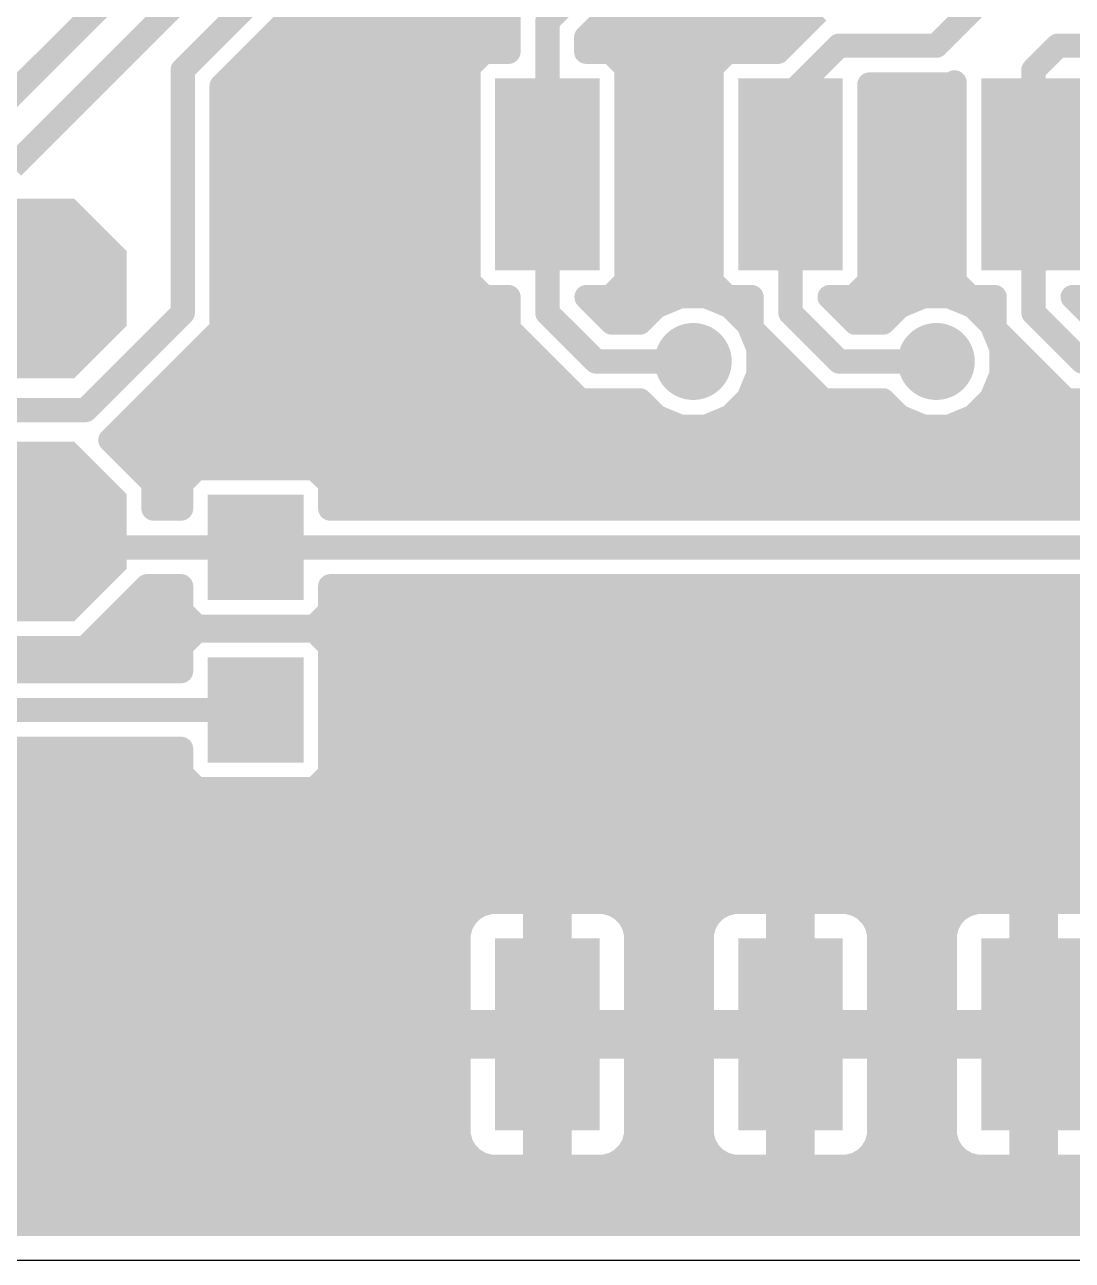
# Model space of a CAD drawing. Extents: x 0 to 38, y 0 to 44.4.
# Drawn here: x 7.24 to 18.18, y 0 to 12.92 of the extents above; entities that cross this region are included whole.
import ezdxf

# ---------------------------------------------------------------- set-up
doc = ezdxf.new("R2010")
doc.units = 0
for name, color, linetype in [('1', 22, 'CONTINUOUS'), ('17', 82, 'CONTINUOUS'), ('18', 82, 'CONTINUOUS'), ('20', 7, 'CONTINUOUS')]:
    doc.layers.add(name, color=color, linetype=linetype)

# ---------------------------------------------------------------- blocks, each defined once
blk = doc.blocks.new('OCTAGONP')
at = {"const_width": 0.5}
blk.add_lwpolyline([(-0.25, -0.1036), (-0.25, 0.1036), (-0.1036, 0.25), (0.1036, 0.25), (0.25, 0.1036), (0.25, -0.1036), (0.1036, -0.25), (-0.1036, -0.25), (-0.25, -0.1036), (-0.25, 0.1036)], dxfattribs=at)
blk = doc.blocks.new('RECT')
blk.add_solid([(-0.5, -0.5), (0.5, -0.5), (-0.5, 0.5), (0.5, 0.5)])
blk = doc.blocks.new('ROUNDV')
at = {"const_width": 0.5}
blk.add_lwpolyline([(0, -0.25, 1), (0, 0.25, 1), (0, -0.25)], format="xyb", dxfattribs=at)

msp = doc.modelspace()

# ---------------------------------------------------------------- linework, layer by layer
at = {"layer": '1', "const_width": 0.254}
for points in [[(12.446, 17.526), (6.858, 11.938)], [(12.7, 17.018), (7.112, 11.43)], [(12.954, 16.51), (8.89, 12.446)], [(9.2964, 12.2777), (12.383, 15.3643)], [(13.628, 13.882), (12.7, 12.954)], [(17.946, 13.882), (16.764, 12.7)], [(13.1064, 12.7857), (13.7963, 13.4756)], [(12.2936, 13.1223), (12.2936, 12.6365)], [(15.5259, 13.0526), (15.1098, 12.6365)], [(9.9727, 12.954), (12.2936, 12.954)], [(12.7, 12.954), (12.7, 11.3538)], [(13.2747, 12.954), (15.4273, 12.954)], [(9.7187, 12.7), (12.2936, 12.7)], [(13.1064, 12.6365), (13.1064, 12.7857)], [(13.1064, 12.7), (15.1733, 12.7)], [(15.748, 12.7), (15.24, 12.192)], [(16.764, 12.7), (15.748, 12.7)], [(18.034, 12.7), (17.78, 12.446)], [(18.796, 12.7), (18.034, 12.7)], [(12.0382, 12.6365), (11.8745, 12.4728)], [(12.2936, 12.6365), (12.0382, 12.6365)], [(13.3618, 12.6365), (13.1064, 12.6365)], [(13.5255, 12.4728), (13.3618, 12.6365)], [(14.5782, 12.6365), (14.4145, 12.4728)], [(15.1098, 12.6365), (14.5782, 12.6365)], [(8.89, 12.446), (8.89, 9.906)], [(9.4647, 12.446), (11.8745, 12.446)], [(11.8745, 12.4728), (11.8745, 10.2348)], [(13.5255, 10.2348), (13.5255, 12.4728)], [(13.5255, 12.446), (14.4145, 12.446)], [(14.4145, 12.4728), (14.4145, 10.2348)], [(17.78, 12.446), (17.78, 11.3538)], [(9.2964, 9.7377), (9.2964, 12.2777)], [(16.0655, 10.2348), (16.0655, 12.2936)], [(16.0655, 12.2936), (16.9323, 12.2936)], [(16.9323, 12.2936), (16.9545, 12.3158)], [(16.9545, 12.3158), (16.9545, 10.2348)], [(9.2964, 12.192), (11.8745, 12.192)], [(13.5255, 12.192), (14.4145, 12.192)], [(15.24, 12.192), (15.24, 11.3538)], [(16.0655, 12.192), (16.9545, 12.192)], [(9.2964, 11.938), (11.8745, 11.938)], [(13.5255, 11.938), (14.4145, 11.938)], [(16.0655, 11.938), (16.9545, 11.938)], [(9.2964, 11.684), (11.8745, 11.684)], [(13.5255, 11.684), (14.4145, 11.684)], [(16.0655, 11.684), (16.9545, 11.684)], [(9.2964, 11.43), (11.8745, 11.43)], [(13.5255, 11.43), (14.4145, 11.43)], [(16.0655, 11.43), (16.9545, 11.43)], [(12.7, 9.906), (12.7, 11.3538)], [(15.24, 9.906), (15.24, 11.3538)], [(17.78, 9.906), (17.78, 11.3538)], [(9.2964, 11.176), (11.8745, 11.176)], [(13.5255, 11.176), (14.4145, 11.176)], [(16.0655, 11.176), (16.9545, 11.176)], [(9.2964, 10.922), (11.8745, 10.922)], [(13.5255, 10.922), (14.4145, 10.922)], [(16.0655, 10.922), (16.9545, 10.922)], [(9.2964, 10.668), (11.8745, 10.668)], [(13.5255, 10.668), (14.4145, 10.668)], [(16.0655, 10.668), (16.9545, 10.668)], [(9.2964, 10.414), (11.8745, 10.414)], [(13.5255, 10.414), (14.4145, 10.414)], [(16.0655, 10.414), (16.9545, 10.414)], [(11.8745, 10.2348), (12.0382, 10.0711)], [(13.3618, 10.0711), (13.5255, 10.2348)], [(14.4145, 10.2348), (14.5782, 10.0711)], [(15.9018, 10.0711), (16.0655, 10.2348)], [(16.9545, 10.2348), (17.1182, 10.0711)], [(9.2964, 10.16), (11.9493, 10.16)], [(13.4507, 10.16), (14.4893, 10.16)], [(14.0884, 10.0798), (13.8378, 9.976)], [(14.3596, 10.0798), (14.0884, 10.0798)], [(14.6102, 9.976), (14.3596, 10.0798)], [(15.9907, 10.16), (17.0293, 10.16)], [(16.6284, 10.0798), (16.3778, 9.976)], [(16.8996, 10.0798), (16.6284, 10.0798)], [(17.1502, 9.976), (16.8996, 10.0798)], [(12.0382, 10.0711), (12.2936, 10.0711)], [(12.2936, 10.0711), (12.2936, 9.7377)], [(13.3763, 9.8044), (13.1096, 10.0711)], [(13.1096, 10.0711), (13.3618, 10.0711)], [(13.8378, 9.976), (13.6662, 9.8044)], [(14.5782, 10.0711), (14.8336, 10.0711)], [(14.802, 9.7842), (14.6102, 9.976)], [(14.8336, 10.0711), (14.8336, 9.7377)], [(15.9163, 9.8044), (15.6496, 10.0711)], [(15.6496, 10.0711), (15.9018, 10.0711)], [(16.3778, 9.976), (16.2062, 9.8044)], [(17.1182, 10.0711), (17.3736, 10.0711)], [(17.342, 9.7842), (17.1502, 9.976)], [(17.3736, 10.0711), (17.3736, 9.7377)], [(18.4563, 9.8044), (18.1896, 10.0711)], [(18.1896, 10.0711), (18.4418, 10.0711)], [(8.89, 9.906), (7.874, 8.89)], [(9.2964, 9.906), (12.2936, 9.906)], [(13.208, 9.398), (12.7, 9.906)], [(13.2747, 9.906), (13.7678, 9.906)], [(14.6802, 9.906), (14.8336, 9.906)], [(15.748, 9.398), (15.24, 9.906)], [(15.8147, 9.906), (16.3078, 9.906)], [(17.2202, 9.906), (17.3736, 9.906)], [(18.288, 9.398), (17.78, 9.906)], [(8.2804, 8.7217), (9.2964, 9.7377)], [(12.2936, 9.7377), (12.5317, 9.4996)], [(13.6662, 9.8044), (13.3763, 9.8044)], [(14.9058, 9.5336), (14.802, 9.7842)], [(14.8336, 9.7377), (15.0717, 9.4996)], [(16.2062, 9.8044), (15.9163, 9.8044)], [(17.4458, 9.5336), (17.342, 9.7842)], [(17.3736, 9.7377), (17.6117, 9.4996)], [(9.2107, 9.652), (12.3793, 9.652)], [(14.8568, 9.652), (14.9193, 9.652)], [(17.3968, 9.652), (17.4593, 9.652)], [(12.5317, 9.4996), (13.0397, 8.9916)], [(14.9058, 9.2624), (14.9058, 9.5336)], [(15.0717, 9.4996), (15.5797, 8.9916)], [(17.4458, 9.2624), (17.4458, 9.5336)], [(17.6117, 9.4996), (18.1197, 8.9916)], [(8.9567, 9.398), (12.6333, 9.398)], [(14.224, 9.398), (13.208, 9.398)], [(14.9058, 9.398), (15.1733, 9.398)], [(16.764, 9.398), (15.748, 9.398)], [(17.4458, 9.398), (17.7133, 9.398)], [(19.304, 9.398), (18.288, 9.398)], [(14.802, 9.0118), (14.9058, 9.2624)], [(17.342, 9.0118), (17.4458, 9.2624)], [(8.7027, 9.144), (12.8873, 9.144)], [(14.8568, 9.144), (15.4273, 9.144)], [(17.3968, 9.144), (17.9673, 9.144)], [(13.0397, 8.9916), (13.6662, 8.9916)], [(13.6662, 8.9916), (13.8378, 8.82)], [(14.6102, 8.82), (14.802, 9.0118)], [(15.5797, 8.9916), (16.2062, 8.9916)], [(16.2062, 8.9916), (16.3778, 8.82)], [(17.1502, 8.82), (17.342, 9.0118)], [(18.1197, 8.9916), (18.7462, 8.9916)], [(6.35, 8.89), (7.62, 8.89)], [(7.874, 8.89), (7.62, 8.89)], [(8.4487, 8.89), (13.7678, 8.89)], [(13.8378, 8.82), (14.0884, 8.7162)], [(14.3596, 8.7162), (14.6102, 8.82)], [(14.6802, 8.89), (16.3078, 8.89)], [(16.3778, 8.82), (16.6284, 8.7162)], [(16.8996, 8.7162), (17.1502, 8.82)], [(17.2202, 8.89), (18.8478, 8.89)], [(8.1345, 8.5757), (8.2804, 8.7217)], [(14.0884, 8.7162), (14.3596, 8.7162)], [(16.6284, 8.7162), (16.8996, 8.7162)], [(8.5852, 8.125), (8.1345, 8.5757)], [(8.1947, 8.636), (23.0473, 8.636)], [(8.3282, 8.382), (23.3013, 8.382)], [(9.0363, 8.2834), (8.8726, 8.1197)], [(10.2677, 8.2834), (9.0363, 8.2834)], [(10.4314, 8.1197), (10.2677, 8.2834)], [(8.5822, 8.128), (8.8809, 8.128)], [(8.5852, 7.8604), (8.5852, 8.125)], [(8.8726, 8.1197), (8.8726, 7.8604)], [(10.4231, 8.128), (23.9278, 8.128)], [(10.4314, 7.8604), (10.4314, 8.1197)], [(8.5852, 7.874), (8.8726, 7.874)], [(8.8726, 7.8604), (8.5852, 7.8604)], [(10.4314, 7.874), (31.6833, 7.874)], [(31.6697, 7.8604), (10.4314, 7.8604)], [(7.454, 7.532), (7.366, 7.62)], [(7.532, 7.454), (7.366, 7.62)], [(9.652, 7.454), (7.532, 7.454)], [(9.652, 7.454), (31.838, 7.454)], [(7.871, 6.4008), (8.5178, 7.0476)], [(8.5178, 7.0476), (8.8726, 7.0476)], [(8.8726, 7.0476), (8.8726, 6.7883)], [(10.4314, 6.7883), (10.4314, 7.0476)], [(10.4314, 7.0476), (32.0063, 7.0476)], [(8.3282, 6.858), (8.8726, 6.858)], [(10.4314, 6.858), (37.643, 6.858)], [(8.8726, 6.7883), (9.0363, 6.6246)], [(10.2677, 6.6246), (10.4314, 6.7883)], [(8.0742, 6.604), (37.643, 6.604)], [(9.0363, 6.6246), (10.2677, 6.6246)], [(9.0363, 6.5834), (8.8726, 6.4197)], [(10.2677, 6.5834), (9.0363, 6.5834)], [(10.4314, 6.4197), (10.2677, 6.5834)], [(2.0987, 6.35), (8.8726, 6.35)], [(6.861, 6.4008), (7.871, 6.4008)], [(8.8726, 6.4197), (8.8726, 6.1604)], [(10.4314, 5.0883), (10.4314, 6.4197)], [(10.4314, 6.35), (37.643, 6.35)], [(8.8726, 6.1604), (2.2883, 6.1604)], [(10.4314, 6.096), (37.643, 6.096)], [(10.4314, 5.842), (37.643, 5.842)], [(9.652, 5.754), (2.12, 5.754)], [(10.4314, 5.588), (37.643, 5.588)], [(0.381, 5.334), (8.8726, 5.334)], [(1.9517, 5.3476), (8.8726, 5.3476)], [(8.8726, 5.3476), (8.8726, 5.0883)], [(10.4314, 5.334), (37.643, 5.334)], [(0.381, 5.08), (8.8809, 5.08)], [(8.8726, 5.0883), (9.0363, 4.9246)], [(10.2677, 4.9246), (10.4314, 5.0883)], [(10.4231, 5.08), (37.643, 5.08)], [(9.0363, 4.9246), (10.2677, 4.9246)], [(0.381, 4.826), (37.643, 4.826)], [(0.381, 4.572), (37.643, 4.572)], [(3.4241, 4.318), (34.6759, 4.318)], [(3.8176, 4.064), (34.2824, 4.064)], [(4.0716, 3.81), (34.0284, 3.81)], [(11.92, 3.6704), (11.849, 3.5994)], [(12.0068, 3.7205), (11.92, 3.6704)], [(12.1037, 3.7465), (12.0068, 3.7205)], [(12.573, 3.7465), (12.1037, 3.7465)], [(12.573, 2.4892), (12.573, 3.7465)], [(12.827, 3.7465), (12.827, 2.4892)], [(13.2963, 3.7465), (12.827, 3.7465)], [(13.3932, 3.7205), (13.2963, 3.7465)], [(13.48, 3.6704), (13.3932, 3.7205)], [(13.551, 3.5994), (13.48, 3.6704)], [(14.46, 3.6704), (14.389, 3.5994)], [(14.5468, 3.7205), (14.46, 3.6704)], [(14.6437, 3.7465), (14.5468, 3.7205)], [(15.113, 3.7465), (14.6437, 3.7465)], [(15.113, 2.4892), (15.113, 3.7465)], [(15.367, 3.7465), (15.367, 2.4892)], [(15.8363, 3.7465), (15.367, 3.7465)], [(15.9332, 3.7205), (15.8363, 3.7465)], [(16.02, 3.6704), (15.9332, 3.7205)], [(16.091, 3.5994), (16.02, 3.6704)], [(17, 3.6704), (16.929, 3.5994)], [(17.0868, 3.7205), (17, 3.6704)], [(17.1837, 3.7465), (17.0868, 3.7205)], [(17.653, 3.7465), (17.1837, 3.7465)], [(17.653, 2.4892), (17.653, 3.7465)], [(17.907, 3.7465), (17.907, 2.4892)], [(18.3763, 3.7465), (17.907, 3.7465)], [(4.2634, 3.556), (11.8239, 3.556)], [(11.7989, 3.5126), (11.7729, 3.4157)], [(11.849, 3.5994), (11.7989, 3.5126)], [(12.573, 3.556), (12.827, 3.556)], [(13.6011, 3.5126), (13.551, 3.5994)], [(13.5761, 3.556), (14.3639, 3.556)], [(13.6271, 3.4157), (13.6011, 3.5126)], [(14.3389, 3.5126), (14.3129, 3.4157)], [(14.389, 3.5994), (14.3389, 3.5126)], [(15.113, 3.556), (15.367, 3.556)], [(16.1411, 3.5126), (16.091, 3.5994)], [(16.1161, 3.556), (16.9039, 3.556)], [(16.1671, 3.4157), (16.1411, 3.5126)], [(16.8789, 3.5126), (16.8529, 3.4157)], [(16.929, 3.5994), (16.8789, 3.5126)], [(17.653, 3.556), (17.907, 3.556)], [(11.7729, 3.4157), (11.7729, 2.4892)], [(13.6271, 2.4892), (13.6271, 3.4157)], [(14.3129, 3.4157), (14.3129, 2.4892)], [(16.1671, 2.4892), (16.1671, 3.4157)], [(16.8529, 3.4157), (16.8529, 2.4892)], [(4.3686, 3.302), (11.7729, 3.302)], [(12.573, 3.302), (12.827, 3.302)], [(13.6271, 3.302), (14.3129, 3.302)], [(15.113, 3.302), (15.367, 3.302)], [(16.1671, 3.302), (16.8529, 3.302)], [(17.653, 3.302), (17.907, 3.302)], [(4.4738, 3.048), (11.7729, 3.048)], [(12.573, 3.048), (12.827, 3.048)], [(13.6271, 3.048), (14.3129, 3.048)], [(15.113, 3.048), (15.367, 3.048)], [(16.1671, 3.048), (16.8529, 3.048)], [(17.653, 3.048), (17.907, 3.048)], [(4.521, 2.794), (11.7729, 2.794)], [(12.573, 2.794), (12.827, 2.794)], [(13.6271, 2.794), (14.3129, 2.794)], [(15.113, 2.794), (15.367, 2.794)], [(16.1671, 2.794), (16.8529, 2.794)], [(17.653, 2.794), (17.907, 2.794)], [(4.521, 2.54), (11.7729, 2.54)], [(11.7729, 2.4892), (12.573, 2.4892)], [(12.573, 2.54), (12.827, 2.54)], [(12.827, 2.4892), (12.573, 2.4892)], [(12.573, 2.4892), (12.573, 2.2352)], [(12.827, 2.2352), (12.827, 2.4892)], [(12.827, 2.4892), (13.6271, 2.4892)], [(13.6271, 2.54), (14.3129, 2.54)], [(14.3129, 2.4892), (15.113, 2.4892)], [(15.113, 2.54), (15.367, 2.54)], [(15.367, 2.4892), (15.113, 2.4892)], [(15.113, 2.4892), (15.113, 2.2352)], [(15.367, 2.2352), (15.367, 2.4892)], [(15.367, 2.4892), (16.1671, 2.4892)], [(16.1671, 2.54), (16.8529, 2.54)], [(16.8529, 2.4892), (17.653, 2.4892)], [(17.653, 2.54), (17.907, 2.54)], [(17.907, 2.4892), (17.653, 2.4892)], [(17.653, 2.4892), (17.653, 2.2352)], [(17.907, 2.2352), (17.907, 2.4892)], [(17.907, 2.4892), (18.7071, 2.4892)], [(4.521, 2.286), (12.573, 2.286)], [(12.573, 2.2352), (11.7729, 2.2352)], [(11.7729, 2.2352), (11.7729, 1.3087)], [(12.573, 0.9779), (12.573, 2.2352)], [(12.573, 2.2352), (12.827, 2.2352)], [(12.827, 2.286), (15.113, 2.286)], [(12.827, 2.2352), (12.827, 0.9779)], [(13.6271, 2.2352), (12.827, 2.2352)], [(13.6271, 1.3087), (13.6271, 2.2352)], [(15.113, 2.2352), (14.3129, 2.2352)], [(14.3129, 2.2352), (14.3129, 1.3087)], [(15.113, 0.9779), (15.113, 2.2352)], [(15.113, 2.2352), (15.367, 2.2352)], [(15.367, 2.286), (17.653, 2.286)], [(15.367, 2.2352), (15.367, 0.9779)], [(16.1671, 2.2352), (15.367, 2.2352)], [(16.1671, 1.3087), (16.1671, 2.2352)], [(17.653, 2.2352), (16.8529, 2.2352)], [(16.8529, 2.2352), (16.8529, 1.3087)], [(17.653, 0.9779), (17.653, 2.2352)], [(17.653, 2.2352), (17.907, 2.2352)], [(17.907, 2.286), (20.193, 2.286)], [(17.907, 2.2352), (17.907, 0.9779)], [(18.7071, 2.2352), (17.907, 2.2352)], [(4.4738, 2.032), (11.7729, 2.032)], [(12.573, 2.032), (12.827, 2.032)], [(13.6271, 2.032), (14.3129, 2.032)], [(15.113, 2.032), (15.367, 2.032)], [(16.1671, 2.032), (16.8529, 2.032)], [(17.653, 2.032), (17.907, 2.032)], [(4.3686, 1.778), (11.7729, 1.778)], [(12.573, 1.778), (12.827, 1.778)], [(13.6271, 1.778), (14.3129, 1.778)], [(15.113, 1.778), (15.367, 1.778)], [(16.1671, 1.778), (16.8529, 1.778)], [(17.653, 1.778), (17.907, 1.778)], [(4.2634, 1.524), (11.7729, 1.524)], [(12.573, 1.524), (12.827, 1.524)], [(13.6271, 1.524), (14.3129, 1.524)], [(15.113, 1.524), (15.367, 1.524)], [(16.1671, 1.524), (16.8529, 1.524)], [(17.653, 1.524), (17.907, 1.524)], [(11.7729, 1.3087), (11.7989, 1.2118)], [(13.6011, 1.2118), (13.6271, 1.3087)], [(14.3129, 1.3087), (14.3389, 1.2118)], [(16.1411, 1.2118), (16.1671, 1.3087)], [(16.8529, 1.3087), (16.8789, 1.2118)], [(4.0716, 1.27), (11.7833, 1.27)], [(11.7989, 1.2118), (11.849, 1.125)], [(12.573, 1.27), (12.827, 1.27)], [(13.551, 1.125), (13.6011, 1.2118)], [(13.6167, 1.27), (14.3233, 1.27)], [(14.3389, 1.2118), (14.389, 1.125)], [(15.113, 1.27), (15.367, 1.27)], [(16.091, 1.125), (16.1411, 1.2118)], [(16.1567, 1.27), (16.8633, 1.27)], [(16.8789, 1.2118), (16.929, 1.125)], [(17.653, 1.27), (17.907, 1.27)], [(11.849, 1.125), (11.92, 1.054)], [(11.92, 1.054), (12.0068, 1.0039)], [(13.3932, 1.0039), (13.48, 1.054)], [(13.48, 1.054), (13.551, 1.125)], [(14.389, 1.125), (14.46, 1.054)], [(14.46, 1.054), (14.5468, 1.0039)], [(15.9332, 1.0039), (16.02, 1.054)], [(16.02, 1.054), (16.091, 1.125)], [(16.929, 1.125), (17, 1.054)], [(17, 1.054), (17.0868, 1.0039)], [(3.8176, 1.016), (11.9858, 1.016)], [(12.0068, 1.0039), (12.1037, 0.9779)], [(12.1037, 0.9779), (12.573, 0.9779)], [(12.573, 1.016), (12.827, 1.016)], [(12.827, 0.9779), (13.2963, 0.9779)], [(13.2963, 0.9779), (13.3932, 1.0039)], [(13.4142, 1.016), (14.5258, 1.016)], [(14.5468, 1.0039), (14.6437, 0.9779)], [(14.6437, 0.9779), (15.113, 0.9779)], [(15.113, 1.016), (15.367, 1.016)], [(15.367, 0.9779), (15.8363, 0.9779)], [(15.8363, 0.9779), (15.9332, 1.0039)], [(15.9542, 1.016), (17.0658, 1.016)], [(17.0868, 1.0039), (17.1837, 0.9779)], [(17.1837, 0.9779), (17.653, 0.9779)], [(17.653, 1.016), (17.907, 1.016)], [(17.907, 0.9779), (18.3763, 0.9779)], [(3.4241, 0.762), (34.6759, 0.762)], [(0.381, 0.508), (37.643, 0.508)], [(37.643, 0.381), (0.381, 0.381)]]:
    msp.add_lwpolyline(points, dxfattribs=at)
at = {"layer": '1', "const_width": 0.127}
for points in [[(9.9727, 13.0175, 1), (9.9727, 12.8905)], [(12.2936, 12.8905, 1), (12.2936, 13.0175)], [(12.7635, 12.954, 1), (12.6365, 12.954)], [(12.6551, 12.9989, 1), (12.7449, 12.9091)], [(13.2747, 13.0175, 1), (13.2747, 12.8905)], [(15.4273, 12.8905, 1), (15.4273, 13.0175)], [(9.7187, 12.7635, 1), (9.7187, 12.6365)], [(12.2936, 12.6365, 1), (12.2936, 12.7635)], [(13.1699, 12.7857, 1), (13.0429, 12.7857)], [(13.0615, 12.8306, 1), (13.1513, 12.7408)], [(13.1064, 12.7635, 1), (13.1064, 12.6365)], [(15.1733, 12.6365, 1), (15.1733, 12.7635)], [(15.748, 12.7635, 1), (15.748, 12.6365)], [(15.7929, 12.6551, 1), (15.7031, 12.7449)], [(16.7191, 12.7449, 1), (16.8089, 12.6551)], [(16.764, 12.6365, 1), (16.764, 12.7635)], [(18.034, 12.7635, 1), (18.034, 12.6365)], [(18.0789, 12.6551, 1), (17.9891, 12.7449)], [(12.0382, 12.7, 1), (12.0382, 12.573)], [(12.0831, 12.5916, 1), (11.9933, 12.6814)], [(12.2301, 12.6365, 1), (12.3571, 12.6365)], [(12.2936, 12.573, 1), (12.2936, 12.7)], [(13.1064, 12.7, 1), (13.1064, 12.573)], [(13.0429, 12.6365, 1), (13.1699, 12.6365)], [(13.4067, 12.6814, 1), (13.3169, 12.5916)], [(13.3618, 12.573, 1), (13.3618, 12.7)], [(14.5782, 12.7, 1), (14.5782, 12.573)], [(14.6231, 12.5916, 1), (14.5333, 12.6814)], [(15.0649, 12.6814, 1), (15.1547, 12.5916)], [(15.1098, 12.573, 1), (15.1098, 12.7)], [(8.9535, 12.446, 1), (8.8265, 12.446)], [(8.8451, 12.4909, 1), (8.9349, 12.4011)], [(9.4647, 12.5095, 1), (9.4647, 12.3825)], [(11.938, 12.4728, 1), (11.811, 12.4728)], [(11.8296, 12.5177, 1), (11.9194, 12.4279)], [(11.8745, 12.3825, 1), (11.8745, 12.5095)], [(13.589, 12.4728, 1), (13.462, 12.4728)], [(13.5255, 12.5095, 1), (13.5255, 12.3825)], [(13.4806, 12.4279, 1), (13.5704, 12.5177)], [(14.478, 12.4728, 1), (14.351, 12.4728)], [(14.3696, 12.5177, 1), (14.4594, 12.4279)], [(14.4145, 12.3825, 1), (14.4145, 12.5095)], [(17.8435, 12.446, 1), (17.7165, 12.446)], [(17.7351, 12.4909, 1), (17.8249, 12.4011)], [(9.3599, 12.2777, 1), (9.2329, 12.2777)], [(16.129, 12.2936, 1), (16.002, 12.2936)], [(16.0655, 12.3571, 1), (16.0655, 12.2301)], [(17.018, 12.3158, 1), (16.891, 12.3158)], [(16.9994, 12.2709, 1), (16.9096, 12.3607)], [(16.9323, 12.2301, 1), (16.9323, 12.3571)], [(9.2515, 12.3226, 1), (9.3413, 12.2328)], [(9.2964, 12.2555, 1), (9.2964, 12.1285)], [(11.8745, 12.1285, 1), (11.8745, 12.2555)], [(13.5255, 12.2555, 1), (13.5255, 12.1285)], [(14.4145, 12.1285, 1), (14.4145, 12.2555)], [(15.3035, 12.192, 1), (15.1765, 12.192)], [(15.1951, 12.2369, 1), (15.2849, 12.1471)], [(16.0655, 12.2555, 1), (16.0655, 12.1285)], [(16.8874, 12.3385, 1), (16.9772, 12.2487)], [(16.9545, 12.1285, 1), (16.9545, 12.2555)], [(9.2964, 12.0015, 1), (9.2964, 11.8745)], [(11.8745, 11.8745, 1), (11.8745, 12.0015)], [(13.5255, 12.0015, 1), (13.5255, 11.8745)], [(14.4145, 11.8745, 1), (14.4145, 12.0015)], [(16.0655, 12.0015, 1), (16.0655, 11.8745)], [(16.9545, 11.8745, 1), (16.9545, 12.0015)], [(9.2964, 11.7475, 1), (9.2964, 11.6205)], [(11.8745, 11.6205, 1), (11.8745, 11.7475)], [(13.5255, 11.7475, 1), (13.5255, 11.6205)], [(14.4145, 11.6205, 1), (14.4145, 11.7475)], [(16.0655, 11.7475, 1), (16.0655, 11.6205)], [(16.9545, 11.6205, 1), (16.9545, 11.7475)], [(9.2964, 11.4935, 1), (9.2964, 11.3665)], [(11.8745, 11.3665, 1), (11.8745, 11.4935)], [(13.5255, 11.4935, 1), (13.5255, 11.3665)], [(14.4145, 11.3665, 1), (14.4145, 11.4935)], [(16.0655, 11.4935, 1), (16.0655, 11.3665)], [(16.9545, 11.3665, 1), (16.9545, 11.4935)], [(12.7635, 11.3538, 1), (12.6365, 11.3538)], [(12.6365, 11.3538, 1), (12.7635, 11.3538)], [(15.3035, 11.3538, 1), (15.1765, 11.3538)], [(15.1765, 11.3538, 1), (15.3035, 11.3538)], [(17.8435, 11.3538, 1), (17.7165, 11.3538)], [(17.7165, 11.3538, 1), (17.8435, 11.3538)], [(9.2964, 11.2395, 1), (9.2964, 11.1125)], [(11.8745, 11.1125, 1), (11.8745, 11.2395)], [(13.5255, 11.2395, 1), (13.5255, 11.1125)], [(14.4145, 11.1125, 1), (14.4145, 11.2395)], [(16.0655, 11.2395, 1), (16.0655, 11.1125)], [(16.9545, 11.1125, 1), (16.9545, 11.2395)], [(9.2964, 10.9855, 1), (9.2964, 10.8585)], [(11.8745, 10.8585, 1), (11.8745, 10.9855)], [(13.5255, 10.9855, 1), (13.5255, 10.8585)], [(14.4145, 10.8585, 1), (14.4145, 10.9855)], [(16.0655, 10.9855, 1), (16.0655, 10.8585)], [(16.9545, 10.8585, 1), (16.9545, 10.9855)], [(9.2964, 10.7315, 1), (9.2964, 10.6045)], [(11.8745, 10.6045, 1), (11.8745, 10.7315)], [(13.5255, 10.7315, 1), (13.5255, 10.6045)], [(14.4145, 10.6045, 1), (14.4145, 10.7315)], [(16.0655, 10.7315, 1), (16.0655, 10.6045)], [(16.9545, 10.6045, 1), (16.9545, 10.7315)], [(9.2964, 10.4775, 1), (9.2964, 10.3505)], [(11.8745, 10.3505, 1), (11.8745, 10.4775)], [(13.5255, 10.4775, 1), (13.5255, 10.3505)], [(14.4145, 10.3505, 1), (14.4145, 10.4775)], [(16.0655, 10.4775, 1), (16.0655, 10.3505)], [(16.9545, 10.3505, 1), (16.9545, 10.4775)], [(11.9194, 10.2797, 1), (11.8296, 10.1899)], [(13.5704, 10.1899, 1), (13.4806, 10.2797)], [(14.4594, 10.2797, 1), (14.3696, 10.1899)], [(16.1104, 10.1899, 1), (16.0206, 10.2797)], [(16.9994, 10.2797, 1), (16.9096, 10.1899)], [(9.2964, 10.2235, 1), (9.2964, 10.0965)], [(11.811, 10.2348, 1), (11.938, 10.2348)], [(11.9493, 10.0965, 1), (11.9493, 10.2235)], [(13.4507, 10.2235, 1), (13.4507, 10.0965)], [(13.462, 10.2348, 1), (13.589, 10.2348)], [(14.0884, 10.1433, 1), (14.0884, 10.0163)], [(14.1127, 10.0211, 1), (14.0641, 10.1385)], [(14.3839, 10.1385, 1), (14.3353, 10.0211)], [(14.351, 10.2348, 1), (14.478, 10.2348)], [(14.3596, 10.0163, 1), (14.3596, 10.1433)], [(14.4893, 10.0965, 1), (14.4893, 10.2235)], [(15.9907, 10.2235, 1), (15.9907, 10.0965)], [(16.002, 10.2348, 1), (16.129, 10.2348)], [(16.6284, 10.1433, 1), (16.6284, 10.0163)], [(16.6527, 10.0211, 1), (16.6041, 10.1385)], [(16.9239, 10.1385, 1), (16.8753, 10.0211)], [(16.891, 10.2348, 1), (17.018, 10.2348)], [(16.8996, 10.0163, 1), (16.8996, 10.1433)], [(17.0293, 10.0965, 1), (17.0293, 10.2235)], [(12.0382, 10.1346, 1), (12.0382, 10.0076)], [(11.9933, 10.0262, 1), (12.0831, 10.116)], [(12.3571, 10.0711, 1), (12.2301, 10.0711)], [(12.2936, 10.0076, 1), (12.2936, 10.1346)], [(13.1545, 10.116, 1), (13.0647, 10.0262)], [(13.1096, 10.1346, 1), (13.1096, 10.0076)], [(13.3169, 10.116, 1), (13.4067, 10.0262)], [(13.3618, 10.0076, 1), (13.3618, 10.1346)], [(13.8135, 10.0347, 1), (13.8621, 9.9173)], [(13.8827, 9.9311, 1), (13.7929, 10.0209)], [(14.5782, 10.1346, 1), (14.5782, 10.0076)], [(14.5333, 10.0262, 1), (14.6231, 10.116)], [(14.6551, 10.0209, 1), (14.5653, 9.9311)], [(14.5859, 9.9173, 1), (14.6345, 10.0347)], [(14.8971, 10.0711, 1), (14.7701, 10.0711)], [(14.8336, 10.0076, 1), (14.8336, 10.1346)], [(15.6945, 10.116, 1), (15.6047, 10.0262)], [(15.6496, 10.1346, 1), (15.6496, 10.0076)], [(15.8569, 10.116, 1), (15.9467, 10.0262)], [(15.9018, 10.0076, 1), (15.9018, 10.1346)], [(16.3535, 10.0347, 1), (16.4021, 9.9173)], [(16.4227, 9.9311, 1), (16.3329, 10.0209)], [(17.1182, 10.1346, 1), (17.1182, 10.0076)], [(17.0733, 10.0262, 1), (17.1631, 10.116)], [(17.1951, 10.0209, 1), (17.1053, 9.9311)], [(17.1259, 9.9173, 1), (17.1745, 10.0347)], [(17.4371, 10.0711, 1), (17.3101, 10.0711)], [(17.3736, 10.0076, 1), (17.3736, 10.1346)], [(18.2345, 10.116, 1), (18.1447, 10.0262)], [(18.1896, 10.1346, 1), (18.1896, 10.0076)], [(8.8265, 9.906, 1), (8.9535, 9.906)], [(8.9349, 9.8611, 1), (8.8451, 9.9509)], [(9.2964, 9.9695, 1), (9.2964, 9.8425)], [(12.2936, 9.8425, 1), (12.2936, 9.9695)], [(12.7449, 9.9509, 1), (12.6551, 9.8611)], [(12.6365, 9.906, 1), (12.7635, 9.906)], [(13.2747, 9.9695, 1), (13.2747, 9.8425)], [(13.7678, 9.8425, 1), (13.7678, 9.9695)], [(14.6802, 9.9695, 1), (14.6802, 9.8425)], [(14.8336, 9.8425, 1), (14.8336, 9.9695)], [(15.2849, 9.9509, 1), (15.1951, 9.8611)], [(15.1765, 9.906, 1), (15.3035, 9.906)], [(15.8147, 9.9695, 1), (15.8147, 9.8425)], [(16.3078, 9.8425, 1), (16.3078, 9.9695)], [(17.2202, 9.9695, 1), (17.2202, 9.8425)], [(17.3736, 9.8425, 1), (17.3736, 9.9695)], [(17.8249, 9.9509, 1), (17.7351, 9.8611)], [(17.7165, 9.906, 1), (17.8435, 9.906)], [(9.3413, 9.6928, 1), (9.2515, 9.7826)], [(12.3385, 9.7826, 1), (12.2487, 9.6928)], [(13.3763, 9.8679, 1), (13.3763, 9.7409)], [(13.3314, 9.7595, 1), (13.4212, 9.8493)], [(13.6213, 9.8493, 1), (13.7111, 9.7595)], [(13.6662, 9.7409, 1), (13.6662, 9.8679)], [(14.8607, 9.8085, 1), (14.7433, 9.7599)], [(14.7571, 9.7393, 1), (14.8469, 9.8291)], [(14.8785, 9.7826, 1), (14.7887, 9.6928)], [(15.9163, 9.8679, 1), (15.9163, 9.7409)], [(15.8714, 9.7595, 1), (15.9612, 9.8493)], [(16.1613, 9.8493, 1), (16.2511, 9.7595)], [(16.2062, 9.7409, 1), (16.2062, 9.8679)], [(17.4007, 9.8085, 1), (17.2833, 9.7599)], [(17.2971, 9.7393, 1), (17.3869, 9.8291)], [(17.4185, 9.7826, 1), (17.3287, 9.6928)], [(9.2107, 9.7155, 1), (9.2107, 9.5885)], [(9.2329, 9.7377, 1), (9.3599, 9.7377)], [(12.2301, 9.7377, 1), (12.3571, 9.7377)], [(12.3793, 9.5885, 1), (12.3793, 9.7155)], [(14.7701, 9.7377, 1), (14.8971, 9.7377)], [(14.8568, 9.7155, 1), (14.8568, 9.5885)], [(14.9193, 9.5885, 1), (14.9193, 9.7155)], [(17.3101, 9.7377, 1), (17.4371, 9.7377)], [(17.3968, 9.7155, 1), (17.3968, 9.5885)], [(17.4593, 9.5885, 1), (17.4593, 9.7155)], [(12.5766, 9.5445, 1), (12.4868, 9.4547)], [(12.4868, 9.4547, 1), (12.5766, 9.5445)], [(14.9693, 9.5336, 1), (14.8423, 9.5336)], [(14.8471, 9.5093, 1), (14.9645, 9.5579)], [(15.1166, 9.5445, 1), (15.0268, 9.4547)], [(15.0268, 9.4547, 1), (15.1166, 9.5445)], [(17.5093, 9.5336, 1), (17.3823, 9.5336)], [(17.3871, 9.5093, 1), (17.5045, 9.5579)], [(17.6566, 9.5445, 1), (17.5668, 9.4547)], [(17.5668, 9.4547, 1), (17.6566, 9.5445)], [(8.9567, 9.4615, 1), (8.9567, 9.3345)], [(12.6333, 9.3345, 1), (12.6333, 9.4615)], [(13.208, 9.4615, 1), (13.208, 9.3345)], [(13.1631, 9.3531, 1), (13.2529, 9.4429)], [(14.224, 9.3345, 1), (14.224, 9.4615)], [(14.9058, 9.4615, 1), (14.9058, 9.3345)], [(15.1733, 9.3345, 1), (15.1733, 9.4615)], [(15.748, 9.4615, 1), (15.748, 9.3345)], [(15.7031, 9.3531, 1), (15.7929, 9.4429)], [(16.764, 9.3345, 1), (16.764, 9.4615)], [(17.4458, 9.4615, 1), (17.4458, 9.3345)], [(17.7133, 9.3345, 1), (17.7133, 9.4615)], [(18.288, 9.4615, 1), (18.288, 9.3345)], [(18.2431, 9.3531, 1), (18.3329, 9.4429)], [(14.8423, 9.2624, 1), (14.9693, 9.2624)], [(14.9645, 9.2381, 1), (14.8471, 9.2867)], [(17.3823, 9.2624, 1), (17.5093, 9.2624)], [(17.5045, 9.2381, 1), (17.3871, 9.2867)], [(8.7027, 9.2075, 1), (8.7027, 9.0805)], [(12.8873, 9.0805, 1), (12.8873, 9.2075)], [(14.8568, 9.2075, 1), (14.8568, 9.0805)], [(15.4273, 9.0805, 1), (15.4273, 9.2075)], [(17.3968, 9.2075, 1), (17.3968, 9.0805)], [(17.9673, 9.0805, 1), (17.9673, 9.2075)], [(13.0397, 9.0551, 1), (13.0397, 8.9281)], [(12.9948, 8.9467, 1), (13.0846, 9.0365)], [(13.7111, 9.0365, 1), (13.6213, 8.9467)], [(13.6662, 8.9281, 1), (13.6662, 9.0551)], [(14.7433, 9.0361, 1), (14.8607, 8.9875)], [(14.8469, 8.9669, 1), (14.7571, 9.0567)], [(15.5797, 9.0551, 1), (15.5797, 8.9281)], [(15.5348, 8.9467, 1), (15.6246, 9.0365)], [(16.2511, 9.0365, 1), (16.1613, 8.9467)], [(16.2062, 8.9281, 1), (16.2062, 9.0551)], [(17.2833, 9.0361, 1), (17.4007, 8.9875)], [(17.3869, 8.9669, 1), (17.2971, 9.0567)], [(18.1197, 9.0551, 1), (18.1197, 8.9281)], [(18.0748, 8.9467, 1), (18.1646, 9.0365)], [(7.62, 8.9535, 1), (7.62, 8.8265)], [(7.62, 8.8265, 1), (7.62, 8.9535)], [(7.8291, 8.9349, 1), (7.9189, 8.8451)], [(7.874, 8.8265, 1), (7.874, 8.9535)], [(8.4487, 8.9535, 1), (8.4487, 8.8265)], [(13.7678, 8.8265, 1), (13.7678, 8.9535)], [(13.8621, 8.8787, 1), (13.8135, 8.7613)], [(13.7929, 8.7751, 1), (13.8827, 8.8649)], [(14.5653, 8.8649, 1), (14.6551, 8.7751)], [(14.6345, 8.7613, 1), (14.5859, 8.8787)], [(14.6802, 8.9535, 1), (14.6802, 8.8265)], [(16.3078, 8.8265, 1), (16.3078, 8.9535)], [(16.4021, 8.8787, 1), (16.3535, 8.7613)], [(16.3329, 8.7751, 1), (16.4227, 8.8649)], [(17.1053, 8.8649, 1), (17.1951, 8.7751)], [(17.1745, 8.7613, 1), (17.1259, 8.8787)], [(17.2202, 8.9535, 1), (17.2202, 8.8265)], [(8.2355, 8.7666, 1), (8.3253, 8.6768)], [(8.3253, 8.6768, 1), (8.2355, 8.7666)], [(14.0884, 8.7797, 1), (14.0884, 8.6527)], [(14.0641, 8.6575, 1), (14.1127, 8.7749)], [(14.3353, 8.7749, 1), (14.3839, 8.6575)], [(14.3596, 8.6527, 1), (14.3596, 8.7797)], [(16.6284, 8.7797, 1), (16.6284, 8.6527)], [(16.6041, 8.6575, 1), (16.6527, 8.7749)], [(16.8753, 8.7749, 1), (16.9239, 8.6575)], [(16.8996, 8.6527, 1), (16.8996, 8.7797)], [(8.1794, 8.6206, 1), (8.0896, 8.5308)], [(8.0896, 8.6206, 1), (8.1794, 8.5308)], [(8.1947, 8.6995, 1), (8.1947, 8.5725)], [(8.3282, 8.4455, 1), (8.3282, 8.3185)], [(9.0363, 8.3469, 1), (9.0363, 8.2199)], [(9.0812, 8.2385, 1), (8.9914, 8.3283)], [(10.3126, 8.3283, 1), (10.2228, 8.2385)], [(10.2677, 8.2199, 1), (10.2677, 8.3469)], [(8.5822, 8.1915, 1), (8.5822, 8.0645)], [(8.6487, 8.125, 1), (8.5217, 8.125)], [(8.5403, 8.0801, 1), (8.6301, 8.1699)], [(8.9361, 8.1197, 1), (8.8091, 8.1197)], [(8.8277, 8.1646, 1), (8.9175, 8.0748)], [(8.8809, 8.0645, 1), (8.8809, 8.1915)], [(10.4231, 8.1915, 1), (10.4231, 8.0645)], [(10.4949, 8.1197, 1), (10.3679, 8.1197)], [(10.3865, 8.0748, 1), (10.4763, 8.1646)], [(8.5852, 7.9375, 1), (8.5852, 7.8105)], [(8.5852, 7.9239, 1), (8.5852, 7.7969)], [(8.5217, 7.8604, 1), (8.6487, 7.8604)], [(8.8091, 7.8604, 1), (8.9361, 7.8604)], [(8.8726, 7.8105, 1), (8.8726, 7.9375)], [(8.8726, 7.7969, 1), (8.8726, 7.9239)], [(10.4314, 7.9375, 1), (10.4314, 7.8105)], [(10.4314, 7.9239, 1), (10.4314, 7.7969)], [(10.3679, 7.8604, 1), (10.4949, 7.8604)], [(7.4109, 7.6649, 1), (7.3211, 7.5751)], [(7.4109, 7.6649, 1), (7.3211, 7.5751)], [(7.4091, 7.4871, 1), (7.4989, 7.5769)], [(7.532, 7.5175, 1), (7.532, 7.3905)], [(7.4871, 7.4091, 1), (7.5769, 7.4989)], [(9.652, 7.5175, 1), (9.652, 7.3905)], [(9.652, 7.3905, 1), (9.652, 7.5175)], [(8.5178, 7.1111, 1), (8.5178, 6.9841)], [(8.5627, 7.0027, 1), (8.4729, 7.0925)], [(8.9361, 7.0476, 1), (8.8091, 7.0476)], [(8.8726, 6.9841, 1), (8.8726, 7.1111)], [(10.4949, 7.0476, 1), (10.3679, 7.0476)], [(10.4314, 7.1111, 1), (10.4314, 6.9841)], [(8.3282, 6.9215, 1), (8.3282, 6.7945)], [(8.8726, 6.7945, 1), (8.8726, 6.9215)], [(10.4314, 6.9215, 1), (10.4314, 6.7945)], [(8.9175, 6.8332, 1), (8.8277, 6.7434)], [(8.8091, 6.7883, 1), (8.9361, 6.7883)], [(10.3679, 6.7883, 1), (10.4949, 6.7883)], [(10.4763, 6.7434, 1), (10.3865, 6.8332)], [(8.0742, 6.6675, 1), (8.0742, 6.5405)], [(9.0363, 6.6881, 1), (9.0363, 6.5611)], [(8.9914, 6.5797, 1), (9.0812, 6.6695)], [(10.2228, 6.6695, 1), (10.3126, 6.5797)], [(10.2677, 6.5611, 1), (10.2677, 6.6881)], [(9.0363, 6.6469, 1), (9.0363, 6.5199)], [(9.0812, 6.5385, 1), (8.9914, 6.6283)], [(10.3126, 6.6283, 1), (10.2228, 6.5385)], [(10.2677, 6.5199, 1), (10.2677, 6.6469)], [(7.8261, 6.4457, 1), (7.9159, 6.3559)], [(7.871, 6.3373, 1), (7.871, 6.4643)], [(8.9361, 6.4197, 1), (8.8091, 6.4197)], [(8.8277, 6.4646, 1), (8.9175, 6.3748)], [(8.8726, 6.2865, 1), (8.8726, 6.4135)], [(10.4949, 6.4197, 1), (10.3679, 6.4197)], [(10.4314, 6.4135, 1), (10.4314, 6.2865)], [(10.3865, 6.3748, 1), (10.4763, 6.4646)], [(8.8091, 6.1604, 1), (8.9361, 6.1604)], [(8.8726, 6.0969, 1), (8.8726, 6.2239)], [(10.4314, 6.1595, 1), (10.4314, 6.0325)], [(10.4314, 5.9055, 1), (10.4314, 5.7785)], [(9.652, 5.6905, 1), (9.652, 5.8175)], [(10.4314, 5.6515, 1), (10.4314, 5.5245)], [(8.9361, 5.3476, 1), (8.8091, 5.3476)], [(8.8726, 5.2841, 1), (8.8726, 5.4111)], [(8.8726, 5.2705, 1), (8.8726, 5.3975)], [(10.4314, 5.3975, 1), (10.4314, 5.2705)], [(8.9175, 5.1332, 1), (8.8277, 5.0434)], [(8.8809, 5.0165, 1), (8.8809, 5.1435)], [(10.4231, 5.1435, 1), (10.4231, 5.0165)], [(10.4763, 5.0434, 1), (10.3865, 5.1332)], [(8.8091, 5.0883, 1), (8.9361, 5.0883)], [(9.0363, 4.9881, 1), (9.0363, 4.8611)], [(10.2677, 4.8611, 1), (10.2677, 4.9881)], [(10.3679, 5.0883, 1), (10.4949, 5.0883)], [(8.9914, 4.8797, 1), (9.0812, 4.9695)], [(10.2228, 4.9695, 1), (10.3126, 4.8797)], [(11.8882, 3.7254, 1), (11.9517, 3.6154)], [(11.9649, 3.6255, 1), (11.8751, 3.7153)], [(11.9904, 3.7819, 1), (12.0233, 3.6592)], [(12.0386, 3.6655, 1), (11.9751, 3.7755)], [(12.1037, 3.81, 1), (12.1037, 3.683)], [(12.1202, 3.6852, 1), (12.0873, 3.8078)], [(12.6365, 3.7465, 1), (12.5095, 3.7465)], [(12.573, 3.683, 1), (12.573, 3.81)], [(12.8905, 3.7465, 1), (12.7635, 3.7465)], [(12.827, 3.81, 1), (12.827, 3.683)], [(13.3127, 3.8078, 1), (13.2798, 3.6852)], [(13.2963, 3.683, 1), (13.2963, 3.81)], [(13.4249, 3.7755, 1), (13.3614, 3.6655)], [(13.3767, 3.6592, 1), (13.4096, 3.7819)], [(13.5249, 3.7153, 1), (13.4351, 3.6255)], [(13.4483, 3.6154, 1), (13.5118, 3.7254)], [(14.4282, 3.7254, 1), (14.4917, 3.6154)], [(14.5049, 3.6255, 1), (14.4151, 3.7153)], [(14.5304, 3.7819, 1), (14.5633, 3.6592)], [(14.5786, 3.6655, 1), (14.5151, 3.7755)], [(14.6437, 3.81, 1), (14.6437, 3.683)], [(14.6602, 3.6852, 1), (14.6273, 3.8078)], [(15.1765, 3.7465, 1), (15.0495, 3.7465)], [(15.113, 3.683, 1), (15.113, 3.81)], [(15.4305, 3.7465, 1), (15.3035, 3.7465)], [(15.367, 3.81, 1), (15.367, 3.683)], [(15.8527, 3.8078, 1), (15.8198, 3.6852)], [(15.8363, 3.683, 1), (15.8363, 3.81)], [(15.9649, 3.7755, 1), (15.9014, 3.6655)], [(15.9167, 3.6592, 1), (15.9496, 3.7819)], [(16.0649, 3.7153, 1), (15.9751, 3.6255)], [(15.9883, 3.6154, 1), (16.0518, 3.7254)], [(16.9682, 3.7254, 1), (17.0317, 3.6154)], [(17.0449, 3.6255, 1), (16.9551, 3.7153)], [(17.0704, 3.7819, 1), (17.1033, 3.6592)], [(17.1186, 3.6655, 1), (17.0551, 3.7755)], [(17.1837, 3.81, 1), (17.1837, 3.683)], [(17.2002, 3.6852, 1), (17.1673, 3.8078)], [(17.7165, 3.7465, 1), (17.5895, 3.7465)], [(17.653, 3.683, 1), (17.653, 3.81)], [(17.9705, 3.7465, 1), (17.8435, 3.7465)], [(17.907, 3.81, 1), (17.907, 3.683)], [(11.8602, 3.4961, 1), (11.7375, 3.529)], [(11.8041, 3.6443, 1), (11.8939, 3.5545)], [(11.904, 3.5677, 1), (11.794, 3.6312)], [(11.8239, 3.4925, 1), (11.8239, 3.6195)], [(12.573, 3.6195, 1), (12.573, 3.4925)], [(12.827, 3.4925, 1), (12.827, 3.6195)], [(13.606, 3.6312, 1), (13.496, 3.5677)], [(13.5061, 3.5545, 1), (13.5959, 3.6443)], [(13.5761, 3.6195, 1), (13.5761, 3.4925)], [(13.6625, 3.529, 1), (13.5398, 3.4961)], [(14.4002, 3.4961, 1), (14.2775, 3.529)], [(14.3441, 3.6443, 1), (14.4339, 3.5545)], [(14.444, 3.5677, 1), (14.334, 3.6312)], [(14.3639, 3.4925, 1), (14.3639, 3.6195)], [(15.113, 3.6195, 1), (15.113, 3.4925)], [(15.367, 3.4925, 1), (15.367, 3.6195)], [(16.146, 3.6312, 1), (16.036, 3.5677)], [(16.0461, 3.5545, 1), (16.1359, 3.6443)], [(16.1161, 3.6195, 1), (16.1161, 3.4925)], [(16.2025, 3.529, 1), (16.0798, 3.4961)], [(16.9402, 3.4961, 1), (16.8175, 3.529)], [(16.8841, 3.6443, 1), (16.9739, 3.5545)], [(16.984, 3.5677, 1), (16.874, 3.6312)], [(16.9039, 3.4925, 1), (16.9039, 3.6195)], [(17.653, 3.6195, 1), (17.653, 3.4925)], [(17.907, 3.4925, 1), (17.907, 3.6195)], [(11.8364, 3.4157, 1), (11.7094, 3.4157)], [(11.7116, 3.4321, 1), (11.8342, 3.3992)], [(11.7439, 3.5443, 1), (11.8539, 3.4808)], [(13.5461, 3.4808, 1), (13.6561, 3.5443)], [(13.6906, 3.4157, 1), (13.5636, 3.4157)], [(13.5658, 3.3992, 1), (13.6884, 3.4321)], [(14.3764, 3.4157, 1), (14.2494, 3.4157)], [(14.2516, 3.4321, 1), (14.3742, 3.3992)], [(14.2839, 3.5443, 1), (14.3939, 3.4808)], [(16.0861, 3.4808, 1), (16.1961, 3.5443)], [(16.2306, 3.4157, 1), (16.1036, 3.4157)], [(16.1058, 3.3992, 1), (16.2284, 3.4321)], [(16.9164, 3.4157, 1), (16.7894, 3.4157)], [(16.7916, 3.4321, 1), (16.9142, 3.3992)], [(16.8239, 3.5443, 1), (16.9339, 3.4808)], [(11.7729, 3.2385, 1), (11.7729, 3.3655)], [(12.573, 3.3655, 1), (12.573, 3.2385)], [(12.827, 3.2385, 1), (12.827, 3.3655)], [(13.6271, 3.3655, 1), (13.6271, 3.2385)], [(14.3129, 3.2385, 1), (14.3129, 3.3655)], [(15.113, 3.3655, 1), (15.113, 3.2385)], [(15.367, 3.2385, 1), (15.367, 3.3655)], [(16.1671, 3.3655, 1), (16.1671, 3.2385)], [(16.8529, 3.2385, 1), (16.8529, 3.3655)], [(17.653, 3.3655, 1), (17.653, 3.2385)], [(17.907, 3.2385, 1), (17.907, 3.3655)], [(11.7729, 2.9845, 1), (11.7729, 3.1115)], [(12.573, 3.1115, 1), (12.573, 2.9845)], [(12.827, 2.9845, 1), (12.827, 3.1115)], [(13.6271, 3.1115, 1), (13.6271, 2.9845)], [(14.3129, 2.9845, 1), (14.3129, 3.1115)], [(15.113, 3.1115, 1), (15.113, 2.9845)], [(15.367, 2.9845, 1), (15.367, 3.1115)], [(16.1671, 3.1115, 1), (16.1671, 2.9845)], [(16.8529, 2.9845, 1), (16.8529, 3.1115)], [(17.653, 3.1115, 1), (17.653, 2.9845)], [(17.907, 2.9845, 1), (17.907, 3.1115)], [(11.7729, 2.7305, 1), (11.7729, 2.8575)], [(12.573, 2.8575, 1), (12.573, 2.7305)], [(12.827, 2.7305, 1), (12.827, 2.8575)], [(13.6271, 2.8575, 1), (13.6271, 2.7305)], [(14.3129, 2.7305, 1), (14.3129, 2.8575)], [(15.113, 2.8575, 1), (15.113, 2.7305)], [(15.367, 2.7305, 1), (15.367, 2.8575)], [(16.1671, 2.8575, 1), (16.1671, 2.7305)], [(16.8529, 2.7305, 1), (16.8529, 2.8575)], [(17.653, 2.8575, 1), (17.653, 2.7305)], [(17.907, 2.7305, 1), (17.907, 2.8575)], [(11.7729, 2.5527, 1), (11.7729, 2.4257)], [(11.7729, 2.4765, 1), (11.7729, 2.6035)], [(12.573, 2.6035, 1), (12.573, 2.4765)], [(12.573, 2.5527, 1), (12.573, 2.4257)], [(12.6365, 2.4892, 1), (12.5095, 2.4892)], [(12.573, 2.4257, 1), (12.573, 2.5527)], [(12.8905, 2.4892, 1), (12.7635, 2.4892)], [(12.827, 2.5527, 1), (12.827, 2.4257)], [(12.827, 2.4765, 1), (12.827, 2.6035)], [(12.827, 2.4257, 1), (12.827, 2.5527)], [(13.6271, 2.6035, 1), (13.6271, 2.4765)], [(13.6271, 2.4257, 1), (13.6271, 2.5527)], [(14.3129, 2.5527, 1), (14.3129, 2.4257)], [(14.3129, 2.4765, 1), (14.3129, 2.6035)], [(15.113, 2.6035, 1), (15.113, 2.4765)], [(15.113, 2.5527, 1), (15.113, 2.4257)], [(15.1765, 2.4892, 1), (15.0495, 2.4892)], [(15.113, 2.4257, 1), (15.113, 2.5527)], [(15.4305, 2.4892, 1), (15.3035, 2.4892)], [(15.367, 2.5527, 1), (15.367, 2.4257)], [(15.367, 2.4765, 1), (15.367, 2.6035)], [(15.367, 2.4257, 1), (15.367, 2.5527)], [(16.1671, 2.6035, 1), (16.1671, 2.4765)], [(16.1671, 2.4257, 1), (16.1671, 2.5527)], [(16.8529, 2.5527, 1), (16.8529, 2.4257)], [(16.8529, 2.4765, 1), (16.8529, 2.6035)], [(17.653, 2.6035, 1), (17.653, 2.4765)], [(17.653, 2.5527, 1), (17.653, 2.4257)], [(17.7165, 2.4892, 1), (17.5895, 2.4892)], [(17.653, 2.4257, 1), (17.653, 2.5527)], [(17.9705, 2.4892, 1), (17.8435, 2.4892)], [(17.907, 2.5527, 1), (17.907, 2.4257)], [(17.907, 2.4765, 1), (17.907, 2.6035)], [(17.907, 2.4257, 1), (17.907, 2.5527)], [(11.7094, 2.4892, 1), (11.8364, 2.4892)], [(12.5095, 2.4892, 1), (12.6365, 2.4892)], [(12.7635, 2.4892, 1), (12.8905, 2.4892)], [(13.5636, 2.4892, 1), (13.6906, 2.4892)], [(14.2494, 2.4892, 1), (14.3764, 2.4892)], [(15.0495, 2.4892, 1), (15.1765, 2.4892)], [(15.3035, 2.4892, 1), (15.4305, 2.4892)], [(16.1036, 2.4892, 1), (16.2306, 2.4892)], [(16.7894, 2.4892, 1), (16.9164, 2.4892)], [(17.5895, 2.4892, 1), (17.7165, 2.4892)], [(17.8435, 2.4892, 1), (17.9705, 2.4892)], [(11.7729, 2.2987, 1), (11.7729, 2.1717)], [(11.8364, 2.2352, 1), (11.7094, 2.2352)], [(12.6365, 2.2352, 1), (12.5095, 2.2352)], [(12.573, 2.2987, 1), (12.573, 2.1717)], [(12.573, 2.2225, 1), (12.573, 2.3495)], [(12.573, 2.1717, 1), (12.573, 2.2987)], [(12.827, 2.3495, 1), (12.827, 2.2225)], [(12.8905, 2.2352, 1), (12.7635, 2.2352)], [(12.827, 2.2987, 1), (12.827, 2.1717)], [(12.827, 2.1717, 1), (12.827, 2.2987)], [(13.6906, 2.2352, 1), (13.5636, 2.2352)], [(13.6271, 2.1717, 1), (13.6271, 2.2987)], [(14.3129, 2.2987, 1), (14.3129, 2.1717)], [(14.3764, 2.2352, 1), (14.2494, 2.2352)], [(15.1765, 2.2352, 1), (15.0495, 2.2352)], [(15.113, 2.2987, 1), (15.113, 2.1717)], [(15.113, 2.2225, 1), (15.113, 2.3495)], [(15.113, 2.1717, 1), (15.113, 2.2987)], [(15.367, 2.3495, 1), (15.367, 2.2225)], [(15.4305, 2.2352, 1), (15.3035, 2.2352)], [(15.367, 2.2987, 1), (15.367, 2.1717)], [(15.367, 2.1717, 1), (15.367, 2.2987)], [(16.2306, 2.2352, 1), (16.1036, 2.2352)], [(16.1671, 2.1717, 1), (16.1671, 2.2987)], [(16.8529, 2.2987, 1), (16.8529, 2.1717)], [(16.9164, 2.2352, 1), (16.7894, 2.2352)], [(17.7165, 2.2352, 1), (17.5895, 2.2352)], [(17.653, 2.2987, 1), (17.653, 2.1717)], [(17.653, 2.2225, 1), (17.653, 2.3495)], [(17.653, 2.1717, 1), (17.653, 2.2987)], [(17.907, 2.3495, 1), (17.907, 2.2225)], [(17.9705, 2.2352, 1), (17.8435, 2.2352)], [(17.907, 2.2987, 1), (17.907, 2.1717)], [(17.907, 2.1717, 1), (17.907, 2.2987)], [(12.5095, 2.2352, 1), (12.6365, 2.2352)], [(12.7635, 2.2352, 1), (12.8905, 2.2352)], [(15.0495, 2.2352, 1), (15.1765, 2.2352)], [(15.3035, 2.2352, 1), (15.4305, 2.2352)], [(17.5895, 2.2352, 1), (17.7165, 2.2352)], [(17.8435, 2.2352, 1), (17.9705, 2.2352)], [(11.7729, 1.9685, 1), (11.7729, 2.0955)], [(12.573, 2.0955, 1), (12.573, 1.9685)], [(12.827, 1.9685, 1), (12.827, 2.0955)], [(13.6271, 2.0955, 1), (13.6271, 1.9685)], [(14.3129, 1.9685, 1), (14.3129, 2.0955)], [(15.113, 2.0955, 1), (15.113, 1.9685)], [(15.367, 1.9685, 1), (15.367, 2.0955)], [(16.1671, 2.0955, 1), (16.1671, 1.9685)], [(16.8529, 1.9685, 1), (16.8529, 2.0955)], [(17.653, 2.0955, 1), (17.653, 1.9685)], [(17.907, 1.9685, 1), (17.907, 2.0955)], [(11.7729, 1.7145, 1), (11.7729, 1.8415)], [(12.573, 1.8415, 1), (12.573, 1.7145)], [(12.827, 1.7145, 1), (12.827, 1.8415)], [(13.6271, 1.8415, 1), (13.6271, 1.7145)], [(14.3129, 1.7145, 1), (14.3129, 1.8415)], [(15.113, 1.8415, 1), (15.113, 1.7145)], [(15.367, 1.7145, 1), (15.367, 1.8415)], [(16.1671, 1.8415, 1), (16.1671, 1.7145)], [(16.8529, 1.7145, 1), (16.8529, 1.8415)], [(17.653, 1.8415, 1), (17.653, 1.7145)], [(17.907, 1.7145, 1), (17.907, 1.8415)], [(11.7729, 1.4605, 1), (11.7729, 1.5875)], [(12.573, 1.5875, 1), (12.573, 1.4605)], [(12.827, 1.4605, 1), (12.827, 1.5875)], [(13.6271, 1.5875, 1), (13.6271, 1.4605)], [(14.3129, 1.4605, 1), (14.3129, 1.5875)], [(15.113, 1.5875, 1), (15.113, 1.4605)], [(15.367, 1.4605, 1), (15.367, 1.5875)], [(16.1671, 1.5875, 1), (16.1671, 1.4605)], [(16.8529, 1.4605, 1), (16.8529, 1.5875)], [(17.653, 1.5875, 1), (17.653, 1.4605)], [(17.907, 1.4605, 1), (17.907, 1.5875)], [(11.8342, 1.3252, 1), (11.7116, 1.2923)], [(13.6884, 1.2923, 1), (13.5658, 1.3252)], [(14.3742, 1.3252, 1), (14.2516, 1.2923)], [(16.2284, 1.2923, 1), (16.1058, 1.3252)], [(16.9142, 1.3252, 1), (16.7916, 1.2923)], [(11.7094, 1.3087, 1), (11.8364, 1.3087)], [(11.8539, 1.2436, 1), (11.7439, 1.1801)], [(11.7833, 1.2065, 1), (11.7833, 1.3335)], [(12.573, 1.3335, 1), (12.573, 1.2065)], [(12.827, 1.2065, 1), (12.827, 1.3335)], [(13.6561, 1.1801, 1), (13.5461, 1.2436)], [(13.6167, 1.3335, 1), (13.6167, 1.2065)], [(13.5636, 1.3087, 1), (13.6906, 1.3087)], [(14.2494, 1.3087, 1), (14.3764, 1.3087)], [(14.3939, 1.2436, 1), (14.2839, 1.1801)], [(14.3233, 1.2065, 1), (14.3233, 1.3335)], [(15.113, 1.3335, 1), (15.113, 1.2065)], [(15.367, 1.2065, 1), (15.367, 1.3335)], [(16.1961, 1.1801, 1), (16.0861, 1.2436)], [(16.1567, 1.3335, 1), (16.1567, 1.2065)], [(16.1036, 1.3087, 1), (16.2306, 1.3087)], [(16.7894, 1.3087, 1), (16.9164, 1.3087)], [(16.9339, 1.2436, 1), (16.8239, 1.1801)], [(16.8633, 1.2065, 1), (16.8633, 1.3335)], [(17.653, 1.3335, 1), (17.653, 1.2065)], [(17.907, 1.2065, 1), (17.907, 1.3335)], [(11.7375, 1.1954, 1), (11.8602, 1.2283)], [(11.8939, 1.1699, 1), (11.8041, 1.0801)], [(11.794, 1.0932, 1), (11.904, 1.1567)], [(11.9517, 1.109, 1), (11.8882, 0.999)], [(13.5118, 0.999, 1), (13.4483, 1.109)], [(13.496, 1.1567, 1), (13.606, 1.0932)], [(13.5959, 1.0801, 1), (13.5061, 1.1699)], [(13.5398, 1.2283, 1), (13.6625, 1.1954)], [(14.2775, 1.1954, 1), (14.4002, 1.2283)], [(14.4339, 1.1699, 1), (14.3441, 1.0801)], [(14.334, 1.0932, 1), (14.444, 1.1567)], [(14.4917, 1.109, 1), (14.4282, 0.999)], [(16.0518, 0.999, 1), (15.9883, 1.109)], [(16.036, 1.1567, 1), (16.146, 1.0932)], [(16.1359, 1.0801, 1), (16.0461, 1.1699)], [(16.0798, 1.2283, 1), (16.2025, 1.1954)], [(16.8175, 1.1954, 1), (16.9402, 1.2283)], [(16.9739, 1.1699, 1), (16.8841, 1.0801)], [(16.874, 1.0932, 1), (16.984, 1.1567)], [(17.0317, 1.109, 1), (16.9682, 0.999)], [(11.8751, 1.0091, 1), (11.9649, 1.0989)], [(12.0233, 1.0652, 1), (11.9904, 0.9425)], [(11.9751, 0.9489, 1), (12.0386, 1.0589)], [(11.9858, 0.9525, 1), (11.9858, 1.0795)], [(12.1037, 1.0414, 1), (12.1037, 0.9144)], [(12.0873, 0.9166, 1), (12.1202, 1.0392)], [(12.573, 1.0795, 1), (12.573, 0.9525)], [(12.5095, 0.9779, 1), (12.6365, 0.9779)], [(12.573, 0.9144, 1), (12.573, 1.0414)], [(12.827, 1.0414, 1), (12.827, 0.9144)], [(12.7635, 0.9779, 1), (12.8905, 0.9779)], [(12.827, 0.9525, 1), (12.827, 1.0795)], [(13.2798, 1.0392, 1), (13.3127, 0.9166)], [(13.2963, 0.9144, 1), (13.2963, 1.0414)], [(13.3614, 1.0589, 1), (13.4249, 0.9489)], [(13.4142, 1.0795, 1), (13.4142, 0.9525)], [(13.4096, 0.9425, 1), (13.3767, 1.0652)], [(13.4351, 1.0989, 1), (13.5249, 1.0091)], [(14.4151, 1.0091, 1), (14.5049, 1.0989)], [(14.5633, 1.0652, 1), (14.5304, 0.9425)], [(14.5151, 0.9489, 1), (14.5786, 1.0589)], [(14.5258, 0.9525, 1), (14.5258, 1.0795)], [(14.6437, 1.0414, 1), (14.6437, 0.9144)], [(14.6273, 0.9166, 1), (14.6602, 1.0392)], [(15.113, 1.0795, 1), (15.113, 0.9525)], [(15.0495, 0.9779, 1), (15.1765, 0.9779)], [(15.113, 0.9144, 1), (15.113, 1.0414)], [(15.367, 1.0414, 1), (15.367, 0.9144)], [(15.3035, 0.9779, 1), (15.4305, 0.9779)], [(15.367, 0.9525, 1), (15.367, 1.0795)], [(15.8198, 1.0392, 1), (15.8527, 0.9166)], [(15.8363, 0.9144, 1), (15.8363, 1.0414)], [(15.9014, 1.0589, 1), (15.9649, 0.9489)], [(15.9542, 1.0795, 1), (15.9542, 0.9525)], [(15.9496, 0.9425, 1), (15.9167, 1.0652)], [(15.9751, 1.0989, 1), (16.0649, 1.0091)], [(16.9551, 1.0091, 1), (17.0449, 1.0989)], [(17.1033, 1.0652, 1), (17.0704, 0.9425)], [(17.0551, 0.9489, 1), (17.1186, 1.0589)], [(17.0658, 0.9525, 1), (17.0658, 1.0795)], [(17.1837, 1.0414, 1), (17.1837, 0.9144)], [(17.1673, 0.9166, 1), (17.2002, 1.0392)], [(17.653, 1.0795, 1), (17.653, 0.9525)], [(17.5895, 0.9779, 1), (17.7165, 0.9779)], [(17.653, 0.9144, 1), (17.653, 1.0414)], [(17.907, 1.0414, 1), (17.907, 0.9144)], [(17.8435, 0.9779, 1), (17.9705, 0.9779)], [(17.907, 0.9525, 1), (17.907, 1.0795)]]:
    msp.add_lwpolyline(points, format="xyb", dxfattribs=at)
at = {"layer": '20'}
msp.add_line((0, 0), (38.024, 0), dxfattribs=at)

# ---------------------------------------------------------------- block references
at = {"layer": '1', "xscale": 1.0922, "yscale": 2.0066}
for p in [(12.7, 11.3538), (15.24, 11.3538), (17.78, 11.3538), (12.7, 2.3622), (15.24, 2.3622), (17.78, 2.3622)]:
    msp.add_blockref('RECT', p, dxfattribs=at)
at = {"layer": '1', "xscale": 1.1, "rotation": 90}
for p in [(9.652, 7.454), (9.652, 5.754)]:
    msp.add_blockref('RECT', p, dxfattribs=at)
at = {"layer": '17', "xscale": 1.8796, "yscale": 1.8796}
for p in [(7.366, 10.16), (7.366, 7.62)]:
    msp.add_blockref('OCTAGONP', p, dxfattribs=at)
at = {"layer": '18', "xscale": 0.8048, "yscale": 0.8048}
for p in [(14.224, 9.398), (16.764, 9.398)]:
    msp.add_blockref('ROUNDV', p, dxfattribs=at)

doc.saveas('drawing.dxf')
